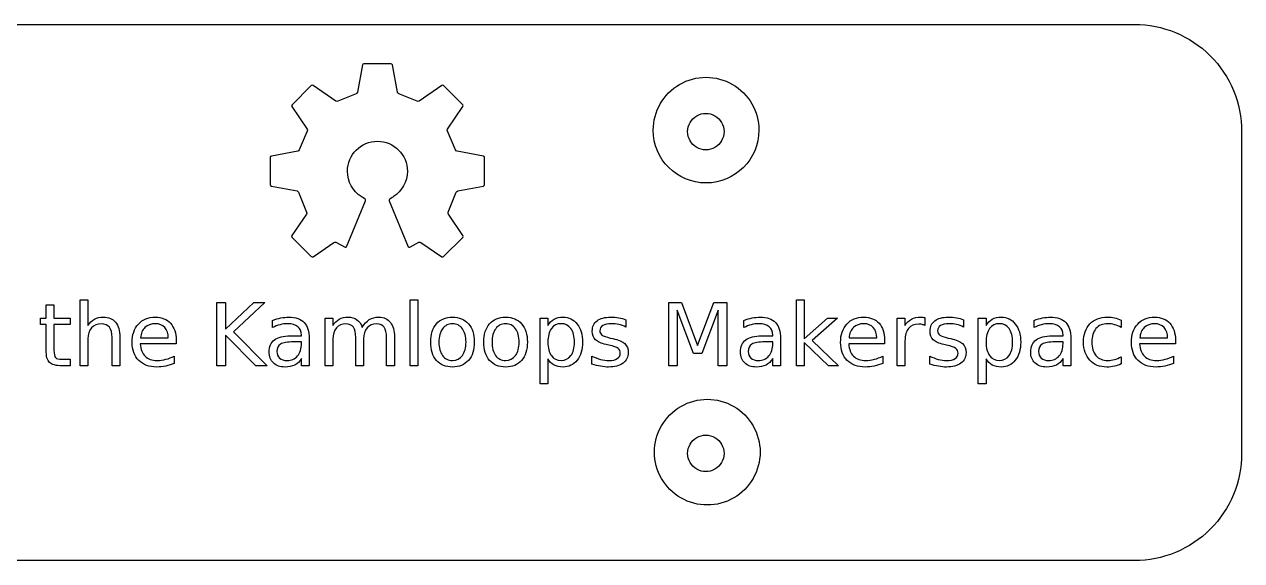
# Model space of a CAD drawing. Extents: x 9 to 461, y 6 to 31.
# Drawn here: x 101.9 to 158.7, y 5.5 to 30.5 of the extents above; entities that cross this region are included whole.
import ezdxf

# ---------------------------------------------------------------- set-up
doc = ezdxf.new("R2010")
doc.units = 0
doc.layers.get('0').update_dxf_attribs({"linetype": 'CONTINUOUS'})

msp = doc.modelspace()

# ---------------------------------------------------------------- linework, layer by layer
at = {"color": 7}
for p, q in [((13.675, 30.5), (153.675, 30.5)), ((134.525, 25.5), (134.525, 25.5)), ((158.675, 25.5), (158.675, 10.5)), ((158.675, 25.5), (158.675, 25.5)), ((134.525, 10.5), (134.525, 10.5)), ((153.675, 5.5), (13.675, 5.5))]:
    msp.add_line(p, q, dxfattribs=at)
at = {"color": 1}
for p, q in [((117.65393, 28.606087), (117.41755, 27.335717)), ((118.9836, 28.660557), (117.71943, 28.660557)), ((119.28558, 27.335717), (119.0491, 28.606087)), ((115.2618, 27.642762), (114.36787, 26.748953)), ((116.40794, 26.922246), (115.3467, 27.650562)), ((117.35485, 27.263837), (116.50334, 26.915346)), ((120.19972, 26.915294), (119.34828, 27.263837)), ((121.35644, 27.65051), (120.29512, 26.922194)), ((122.33505, 26.748901), (121.44124, 27.64271)), ((114.35987, 26.664073), (115.07555, 25.621061)), ((121.62744, 25.621009), (122.34305, 26.664021)), ((115.08155, 25.526101), (114.70498, 24.647758)), ((121.99793, 24.647705), (121.62144, 25.526049)), ((114.63228, 24.585218), (113.40413, 24.356817)), ((123.29886, 24.356765), (122.07063, 24.585165)), ((113.34963, 24.291217), (113.3497, 23.027124)), ((123.35331, 23.027049), (123.35346, 24.291143)), ((113.4042, 22.961524), (114.60225, 22.738576)), ((122.10077, 22.738501), (123.29881, 22.961449)), ((114.67335, 22.675586), (115.04737, 21.741282)), ((116.91447, 20.136075), (117.80029, 22.276417)), ((117.77429, 22.356437), (117.66677, 22.422257)), ((118.90303, 22.276417), (119.78877, 20.135998)), ((119.03654, 22.422257), (118.92903, 22.356437)), ((121.65575, 21.741207), (122.02977, 22.675511)), ((115.04037, 21.645872), (114.35988, 20.654188)), ((122.34333, 20.654111), (121.66275, 21.645797)), ((114.36788, 20.569238), (115.26184, 19.67543)), ((121.44138, 19.675352), (122.33533, 20.569161)), ((115.34674, 19.66763), (116.32086, 20.336249)), ((116.41426, 20.339449), (116.84387, 20.110075)), ((119.85937, 20.109998), (120.28897, 20.339371)), ((120.38237, 20.336171), (121.35658, 19.667552))]:
    msp.add_line(p, q, dxfattribs=at)
at = {"color": 6}
for p, q in [((136.150106, 25.569509), (136.150106, 25.569509)), ((136.208286, 10.557972), (136.208286, 10.557972))]:
    msp.add_line(p, q, dxfattribs=at)
at = {"color": 3}
for p, q in [((104.47802, 14.581926), (104.47802, 17.661217)), ((104.47802, 17.661217), (104.84413, 17.661217)), ((104.84413, 17.661217), (104.84413, 16.45404)), ((119.8725, 17.661217), (120.23663, 17.661217)), ((119.8725, 14.581926), (119.8725, 17.661217)), ((120.23663, 17.661217), (120.23663, 14.581926)), ((137.89902, 17.661217), (138.26513, 17.661217)), ((137.89902, 14.581926), (137.89902, 17.661217)), ((138.26513, 17.661217), (138.26513, 15.842536)), ((102.894813, 16.798383), (102.894813, 17.427698)), ((102.894813, 17.427698), (103.26095, 17.427698)), ((103.26095, 17.427698), (103.26095, 16.798383)), ((110.86419, 17.536542), (111.26394, 17.536542)), ((110.86419, 14.581926), (110.86419, 17.536542)), ((111.26394, 17.536542), (111.26394, 16.287806)), ((111.26394, 16.287806), (112.58986, 17.536542)), ((113.10439, 17.536542), (111.63797, 16.159172)), ((112.58986, 17.536542), (113.10439, 17.536542)), ((131.94427, 17.536542), (132.53994, 17.536542)), ((131.94427, 14.581926), (131.94427, 17.536542)), ((133.09406, 15.149893), (132.33215, 17.176367)), ((132.33215, 17.176367), (132.33215, 14.581926)), ((132.53994, 17.536542), (133.29393, 15.525899)), ((133.29393, 15.525899), (134.05188, 17.536542)), ((134.25769, 17.176367), (133.49579, 15.149893)), ((134.05188, 17.536542), (134.64755, 17.536542)), ((134.25769, 14.581926), (134.25769, 17.176367)), ((134.64755, 17.536542), (134.64755, 14.581926)), ((102.627651, 16.515389), (102.627651, 16.798383)), ((102.627651, 16.798383), (102.894813, 16.798383)), ((102.894813, 16.515389), (102.627651, 16.515389)), ((102.894813, 15.31217), (102.894813, 16.515389)), ((103.26095, 16.798383), (104.01099, 16.798383)), ((104.01099, 16.515389), (103.26095, 16.515389)), ((103.26095, 16.515389), (103.26095, 15.31217)), ((104.01099, 16.798383), (104.01099, 16.515389)), ((113.46061, 16.361023), (113.46061, 16.69745)), ((115.9086, 14.581926), (115.9086, 16.798383)), ((115.9086, 16.798383), (116.27471, 16.798383)), ((116.27471, 16.798383), (116.27471, 16.45404)), ((121.85544, 16.851815), (121.85544, 16.851815)), ((121.85544, 16.543094), (121.85544, 16.543094)), ((124.33312, 16.851815), (124.33312, 16.851815)), ((124.33312, 16.543094), (124.33312, 16.543094)), ((125.93807, 13.738881), (125.93807, 16.798383)), ((125.93807, 16.798383), (126.30418, 16.798383)), ((126.30418, 16.798383), (126.30418, 16.461956)), ((129.93762, 16.733098), (129.93759, 16.733076)), ((129.93759, 16.733076), (129.93759, 16.388734)), ((135.45102, 16.361023), (135.45102, 16.69745)), ((138.26513, 15.842536), (139.35159, 16.798383)), ((139.81665, 16.798383), (138.64114, 15.761398)), ((139.35159, 16.798383), (139.81665, 16.798383)), ((142.60107, 14.581922), (142.60107, 16.798379)), ((142.60107, 16.798379), (142.96718, 16.798379)), ((142.96718, 16.798379), (142.96718, 16.454036)), ((143.89729, 16.832062), (143.89928, 16.457998)), ((145.6982, 16.733098), (145.69817, 16.733076)), ((145.69817, 16.733076), (145.69817, 16.388734)), ((146.38488, 13.738881), (146.38488, 16.798383)), ((146.38488, 16.798383), (146.75099, 16.798383)), ((146.75099, 16.798383), (146.75099, 16.461956)), ((148.99515, 16.361023), (148.99515, 16.69745)), ((153.05205, 16.713295), (153.05205, 16.713286)), ((153.05205, 16.713286), (153.05205, 16.372902)), ((105.97017, 14.581926), (105.97017, 15.907842)), ((106.3343, 15.919717), (106.3343, 15.919716)), ((106.3343, 15.919716), (106.3343, 14.581926)), ((112.68287, 14.581926), (111.26394, 16.004812)), ((111.26394, 16.004812), (111.26394, 14.581926)), ((111.63797, 16.159172), (113.20928, 14.581926)), ((114.29574, 15.981065), (114.80631, 15.981065)), ((114.80631, 15.981065), (114.80631, 16.016685)), ((117.34336, 14.581926), (117.34336, 15.907842)), ((117.64813, 16.372902), (117.64813, 16.372902)), ((118.77812, 14.581926), (118.77812, 15.907842)), ((119.14423, 15.919716), (119.14423, 14.581926)), ((136.28615, 15.981065), (136.79672, 15.981065)), ((136.79672, 15.981065), (136.79672, 16.016685)), ((149.83027, 15.981065), (150.34085, 15.981065)), ((150.34085, 15.981065), (150.34085, 16.016685)), ((104.84413, 15.83462), (104.84413, 14.581926)), ((108.96041, 15.603079), (107.28619, 15.603079)), ((107.29806, 15.886073), (108.59627, 15.888052)), ((108.96041, 15.781187), (108.96041, 15.603079)), ((108.96041, 15.781181), (108.96041, 15.781187)), ((114.80631, 15.696093), (114.44416, 15.696091)), ((114.80631, 15.614953), (114.80631, 15.696093)), ((115.17045, 15.846494), (115.17045, 14.581926)), ((115.17045, 15.846489), (115.17045, 15.846494)), ((116.27471, 15.83462), (116.27471, 14.581926)), ((117.70947, 15.83462), (117.70947, 14.581926)), ((127.54302, 15.688175), (127.54302, 15.688175)), ((129.14405, 15.545697), (129.01739, 15.575387)), ((129.21727, 15.878155), (129.34195, 15.850445)), ((136.79672, 15.696093), (136.43457, 15.696091)), ((136.79672, 15.614953), (136.79672, 15.696093)), ((137.16086, 15.846494), (137.16086, 14.581926)), ((137.16086, 15.846489), (137.16086, 15.846494)), ((139.39117, 14.581926), (138.26513, 15.664428)), ((138.26513, 15.664428), (138.26513, 14.581926)), ((138.64114, 15.761398), (139.86613, 14.581926)), ((142.01727, 15.603079), (140.34305, 15.603079)), ((140.35493, 15.886073), (141.65314, 15.888052)), ((142.01727, 15.781187), (142.01727, 15.603079)), ((142.01727, 15.781181), (142.01727, 15.781187)), ((142.96718, 15.74952), (142.96718, 14.581922)), ((144.90463, 15.545697), (144.77798, 15.575387)), ((144.97785, 15.878155), (145.10253, 15.850445)), ((147.98983, 15.688175), (147.98983, 15.688175)), ((150.34085, 15.696093), (149.9787, 15.696091)), ((150.34085, 15.614953), (150.34085, 15.696093)), ((150.70498, 15.846494), (150.70498, 14.581926)), ((150.70498, 15.846489), (150.70498, 15.846494)), ((155.58516, 15.603079), (153.91094, 15.603079)), ((153.92281, 15.886073), (155.22102, 15.888052)), ((155.58516, 15.781187), (155.58516, 15.603079)), ((155.58516, 15.781181), (155.58516, 15.781187)), ((103.63693, 14.886689), (104.01096, 14.886689)), ((104.01096, 14.886689), (104.01096, 14.581926)), ((108.87531, 15.039067), (108.87531, 14.694725)), ((114.80631, 14.581926), (114.80631, 14.918353)), ((126.30418, 14.914395), (126.30418, 13.738881)), ((126.30418, 14.914394), (126.30418, 14.914395)), ((128.36235, 14.663055), (128.36235, 15.03907)), ((133.49579, 15.149893), (133.09406, 15.149893)), ((136.79672, 14.581926), (136.79672, 14.918353)), ((141.93217, 15.039067), (141.93217, 14.694725)), ((144.12293, 14.663055), (144.12293, 15.03907)), ((146.75099, 14.914395), (146.75099, 13.738881)), ((146.75099, 14.914394), (146.75099, 14.914395)), ((150.34085, 14.581926), (150.34085, 14.918353)), ((153.05205, 15.003454), (153.05205, 14.667027)), ((155.50006, 15.039067), (155.50006, 14.694725)), ((104.01096, 14.581926), (103.63693, 14.581926)), ((104.84413, 14.581926), (104.47802, 14.581926)), ((106.3343, 14.581926), (105.97017, 14.581926)), ((111.26394, 14.581926), (110.86419, 14.581926)), ((113.20928, 14.581926), (112.68287, 14.581926)), ((115.17045, 14.581926), (114.80631, 14.581926)), ((116.27471, 14.581926), (115.9086, 14.581926)), ((117.70947, 14.581926), (117.34336, 14.581926)), ((119.14423, 14.581926), (118.77812, 14.581926)), ((120.23663, 14.581926), (119.8725, 14.581926)), ((132.33215, 14.581926), (131.94427, 14.581926)), ((134.64755, 14.581926), (134.25769, 14.581926)), ((137.16086, 14.581926), (136.79672, 14.581926)), ((138.26513, 14.581926), (137.89902, 14.581926)), ((139.86613, 14.581926), (139.39117, 14.581926)), ((142.96718, 14.581922), (142.60107, 14.581922)), ((150.70498, 14.581926), (150.34085, 14.581926)), ((126.30418, 13.738881), (125.93807, 13.738881)), ((146.75099, 13.738881), (146.38488, 13.738881))]:
    msp.add_line(p, q, dxfattribs=at)
at = {"color": 7}
for points in [[(153.675, 30.5), (155.001083, 30.5), (156.272852, 29.973216), (157.210534, 29.035534)], [(157.210534, 29.035534), (158.148216, 28.097852), (158.675, 26.826082), (158.675, 25.5)], [(132.825, 25.5), (132.825, 25.803676), (132.987009, 26.084284), (133.25, 26.236122)], [(133.25, 26.236122), (133.512991, 26.387959), (133.837009, 26.387959), (134.1, 26.236122)], [(134.1, 26.236122), (134.362991, 26.084284), (134.525, 25.803676), (134.525, 25.5)], [(133.25, 24.763878), (132.987009, 24.915716), (132.825, 25.196324), (132.825, 25.5)], [(134.525, 25.5), (134.525, 25.196324), (134.362991, 24.915716), (134.1, 24.763878)], [(134.1, 24.763878), (133.837009, 24.612041), (133.512991, 24.612041), (133.25, 24.763878)], [(133.25, 11.236122), (133.512991, 11.387959), (133.837009, 11.387959), (134.1, 11.236122)], [(132.825, 10.5), (132.825, 10.803676), (132.987009, 11.084284), (133.25, 11.236122)], [(134.1, 11.236122), (134.362991, 11.084284), (134.525, 10.803676), (134.525, 10.5)], [(133.25, 9.763878), (132.987009, 9.915716), (132.825, 10.196324), (132.825, 10.5)], [(134.525, 10.5), (134.525, 10.196324), (134.362991, 9.915716), (134.1, 9.763878)], [(158.675, 10.5), (158.675, 9.173918), (158.148216, 7.902148), (157.210534, 6.964466)], [(134.1, 9.763878), (133.837009, 9.612041), (133.512991, 9.612041), (133.25, 9.763878)], [(157.210534, 6.964466), (156.272852, 6.026784), (155.001083, 5.5), (153.675, 5.5)]]:
    msp.add_open_spline(points, degree=3, dxfattribs=at)
at = {"color": 1}
for points in [[(117.71943, 28.660557), (117.68903, 28.660557), (117.65943, 28.636057), (117.65393, 28.606087)], [(119.0491, 28.606087), (119.0441, 28.636047), (119.0141, 28.660557), (118.9836, 28.660557)], [(115.3467, 27.650562), (115.3216, 27.667822), (115.2834, 27.664312), (115.2618, 27.642762)], [(117.41755, 27.335717), (117.41155, 27.305757), (117.38375, 27.273407), (117.35485, 27.263837)], [(119.34828, 27.263837), (119.31938, 27.273437), (119.29118, 27.305747), (119.28558, 27.335717)], [(121.44124, 27.64271), (121.41964, 27.6643), (121.38154, 27.66781), (121.35644, 27.65051)], [(114.36787, 26.748953), (114.34637, 26.727363), (114.34277, 26.689173), (114.35987, 26.664073)], [(116.50334, 26.915346), (116.47594, 26.901896), (116.43294, 26.904966), (116.40794, 26.922246)], [(120.29512, 26.922194), (120.27002, 26.904934), (120.22702, 26.901874), (120.19972, 26.915294)], [(122.34305, 26.664021), (122.36015, 26.689121), (122.35685, 26.727301), (122.33505, 26.748901)], [(115.07555, 25.621061), (115.09275, 25.595811), (115.09545, 25.553221), (115.08155, 25.526101)], [(121.62144, 25.526049), (121.60744, 25.553169), (121.61004, 25.595759), (121.62744, 25.621009)], [(116.95361, 23.651901), (116.95361, 24.424001), (117.57957, 25.049884), (118.35159, 25.049884)], [(118.35159, 25.049884), (119.12362, 25.049884), (119.7495, 24.424001), (119.7495, 23.651901)], [(114.70498, 24.647758), (114.69498, 24.618918), (114.66228, 24.590828), (114.63228, 24.585218)], [(122.07063, 24.585165), (122.04073, 24.590765), (122.00803, 24.618865), (121.99793, 24.647705)], [(113.40413, 24.356817), (113.37413, 24.351117), (113.34963, 24.321697), (113.34963, 24.291217)], [(123.35346, 24.291143), (123.35353, 24.321703), (123.32906, 24.351143), (123.29916, 24.356813)], [(117.59877, 22.474327), (117.21093, 22.722678), (116.95361, 23.157143), (116.95361, 23.651901)], [(119.7495, 23.651901), (119.7495, 23.157143), (119.49225, 22.722678), (119.10434, 22.474327)], [(113.3497, 23.027124), (113.3497, 22.996634), (113.3742, 22.966984), (113.4042, 22.961524)], [(114.60225, 22.738576), (114.63215, 22.733076), (114.66425, 22.704656), (114.67335, 22.675586)], [(122.02977, 22.675511), (122.03877, 22.704571), (122.07077, 22.733041), (122.10077, 22.738501)], [(123.29881, 22.961449), (123.32871, 22.966949), (123.35331, 22.996569), (123.35331, 23.027049)], [(117.66677, 22.422257), (117.64687, 22.434357), (117.61997, 22.455207), (117.59877, 22.474327)], [(117.80029, 22.276417), (117.81199, 22.304587), (117.80029, 22.340527), (117.77429, 22.356437)], [(118.92903, 22.356437), (118.90323, 22.340527), (118.89143, 22.304587), (118.90303, 22.276417)], [(119.10434, 22.474327), (119.08334, 22.455207), (119.05624, 22.434357), (119.03654, 22.422257)], [(115.04737, 21.741282), (115.06067, 21.713862), (115.05767, 21.670972), (115.04037, 21.645872)], [(121.66275, 21.645797), (121.64555, 21.670897), (121.64235, 21.713787), (121.65575, 21.741207)], [(114.35988, 20.654188), (114.34268, 20.629088), (114.34618, 20.590828), (114.36788, 20.569238)], [(122.33533, 20.569161), (122.35693, 20.590751), (122.36043, 20.629011), (122.34333, 20.654111)], [(116.32086, 20.336249), (116.34596, 20.353429), (116.38796, 20.354779), (116.41426, 20.339449)], [(116.84387, 20.110075), (116.87107, 20.096185), (116.90277, 20.107875), (116.91447, 20.136075)], [(119.78877, 20.135998), (119.80047, 20.107828), (119.83207, 20.096178), (119.85937, 20.109998)], [(120.28897, 20.339371), (120.31527, 20.354681), (120.35727, 20.353411), (120.38237, 20.336171)], [(115.26184, 19.67543), (115.28334, 19.65399), (115.32154, 19.65048), (115.34674, 19.66763)], [(121.35658, 19.667552), (121.38168, 19.650442), (121.41988, 19.653952), (121.44138, 19.675352)]]:
    msp.add_open_spline(points, degree=3, dxfattribs=at)
at = {"color": 6}
for points in [[(132.453677, 27.703643), (133.21613, 28.143845), (134.15551, 28.143845), (134.917963, 27.703643)], [(131.221535, 25.569509), (131.221535, 26.449914), (131.691225, 27.263441), (132.453677, 27.703643)], [(134.917963, 27.703643), (135.680416, 27.263441), (136.150106, 26.449914), (136.150106, 25.569509)], [(133.68582, 23.105223), (132.324833, 23.105223), (131.221535, 24.208522), (131.221535, 25.569509)], [(136.150106, 25.569509), (136.150106, 24.208522), (135.046807, 23.105223), (133.68582, 23.105223)], [(132.511857, 12.692106), (133.27431, 13.132308), (134.21369, 13.132308), (134.976143, 12.692106)], [(131.279715, 10.557972), (131.279715, 11.438377), (131.749405, 12.251904), (132.511857, 12.692106)], [(134.976143, 12.692106), (135.738596, 12.251904), (136.208286, 11.438377), (136.208286, 10.557972)], [(132.511857, 8.423838), (131.749405, 8.86404), (131.279715, 9.677567), (131.279715, 10.557972)], [(136.208286, 10.557972), (136.208286, 9.677567), (135.738596, 8.86404), (134.976143, 8.423838)], [(134.976143, 8.423838), (134.21369, 7.983636), (133.27431, 7.983636), (132.511857, 8.423838)]]:
    msp.add_open_spline(points, degree=3, dxfattribs=at)
at = {"color": 3}
for points in [[(104.84413, 16.45404), (104.93121, 16.587291), (105.03346, 16.6869), (105.15088, 16.752866)], [(105.47939, 16.535178), (105.28281, 16.535178), (105.12779, 16.47251), (105.01433, 16.347175)], [(105.15088, 16.752866), (105.269613, 16.818833), (105.40616, 16.851816), (105.56052, 16.851816)], [(105.84748, 16.378839), (105.76568, 16.483065), (105.642983, 16.535178), (105.47939, 16.535178)], [(105.56052, 16.851816), (105.815153, 16.851816), (106.007777, 16.772657), (106.13839, 16.614339)], [(106.13839, 16.614339), (106.268997, 16.45734), (106.3343, 16.225799), (106.3343, 15.919717)], [(106.90623, 15.66838), (106.90623, 16.031193), (107.00386, 16.318804), (107.19912, 16.531214)], [(107.19912, 16.531214), (107.395693, 16.744944), (107.660217, 16.851809), (107.99269, 16.851809)], [(107.99664, 16.543094), (107.793467, 16.543094), (107.630533, 16.485704), (107.50784, 16.370923)], [(107.99269, 16.851809), (108.290857, 16.851809), (108.526353, 16.755499), (108.69918, 16.562878)], [(108.42806, 16.364986), (108.31988, 16.483725), (108.176073, 16.543094), (107.99664, 16.543094)], [(108.69918, 16.562878), (108.873333, 16.371577), (108.96041, 16.111011), (108.96041, 15.781181)], [(113.46061, 16.69745), (113.593857, 16.748903), (113.72315, 16.787163), (113.84849, 16.81223)], [(113.80693, 16.497573), (113.68687, 16.467226), (113.57143, 16.42171), (113.46061, 16.361023)], [(114.177, 16.543093), (114.050347, 16.543093), (113.92699, 16.52792), (113.80693, 16.497573)], [(113.84849, 16.81223), (113.973823, 16.838617), (114.09586, 16.85181), (114.2146, 16.85181)], [(114.64008, 16.404565), (114.530573, 16.496917), (114.376213, 16.543093), (114.177, 16.543093)], [(114.2146, 16.85181), (114.535193, 16.85181), (114.77465, 16.768693), (114.93297, 16.602459)], [(114.93297, 16.602459), (115.09129, 16.436224), (115.17045, 16.184234), (115.17045, 15.846489)], [(116.27471, 16.45404), (116.35783, 16.58993), (116.45744, 16.690198), (116.57354, 16.754845)], [(116.88226, 16.535178), (116.696233, 16.535178), (116.54847, 16.471851), (116.43897, 16.345196)], [(116.57354, 16.754845), (116.68964, 16.819492), (116.82751, 16.851815), (116.98715, 16.851815)], [(117.23056, 16.380818), (117.15536, 16.483725), (117.03926, 16.535178), (116.88226, 16.535178)], [(116.98715, 16.851815), (117.148103, 16.851815), (117.28465, 16.810916), (117.39679, 16.729118)], [(117.39679, 16.729118), (117.510257, 16.647321), (117.594037, 16.528582), (117.64813, 16.372902)], [(117.64813, 16.372902), (117.739157, 16.536497), (117.848, 16.657215), (117.97466, 16.735055)], [(118.32098, 16.535178), (118.132313, 16.535178), (117.98323, 16.47251), (117.87373, 16.347175)], [(117.97466, 16.735055), (118.101313, 16.812895), (118.250397, 16.851815), (118.42191, 16.851815)], [(118.66532, 16.380818), (118.59012, 16.483725), (118.47534, 16.535178), (118.32098, 16.535178)], [(118.42191, 16.851815), (118.65279, 16.851815), (118.830897, 16.770677), (118.95623, 16.608401)], [(118.95623, 16.608401), (119.081563, 16.447444), (119.14423, 16.217882), (119.14423, 15.919716)], [(120.83824, 15.688175), (120.83824, 16.052308), (120.927953, 16.337281), (121.10738, 16.543094)], [(121.10738, 16.543094), (121.288127, 16.748908), (121.53748, 16.851815), (121.85544, 16.851815)], [(121.85544, 16.543094), (121.66018, 16.543094), (121.50582, 16.466574), (121.39236, 16.313533)], [(121.85544, 16.851815), (122.172073, 16.851815), (122.420763, 16.748908), (122.60151, 16.543094)], [(122.31654, 16.311554), (122.20308, 16.465914), (122.04938, 16.543094), (121.85544, 16.543094)], [(122.60151, 16.543094), (122.782257, 16.337281), (122.87263, 16.052308), (122.87263, 15.688175)], [(123.31593, 15.688175), (123.31593, 16.052308), (123.405643, 16.337281), (123.58507, 16.543094)], [(123.58507, 16.543094), (123.765817, 16.748908), (124.015167, 16.851815), (124.33312, 16.851815)], [(124.33312, 16.543094), (124.13786, 16.543094), (123.9835, 16.466574), (123.87004, 16.313533)], [(124.33312, 16.851815), (124.64976, 16.851815), (124.898453, 16.748908), (125.0792, 16.543094)], [(124.79422, 16.311554), (124.68076, 16.465914), (124.52706, 16.543094), (124.33312, 16.543094)], [(125.0792, 16.543094), (125.259947, 16.337281), (125.35032, 16.052308), (125.35032, 15.688175)], [(126.30418, 16.461956), (126.3807, 16.593888), (126.47701, 16.691518), (126.59311, 16.754845)], [(126.9236, 16.547052), (126.73098, 16.547052), (126.579257, 16.470532), (126.46843, 16.317491)], [(126.59311, 16.754845), (126.71053, 16.819492), (126.850377, 16.851815), (127.01265, 16.851815)], [(127.37678, 16.317491), (127.26728, 16.470532), (127.11622, 16.547052), (126.9236, 16.547052)], [(127.01265, 16.851815), (127.28179, 16.851815), (127.500137, 16.74495), (127.66769, 16.53122)], [(127.66769, 16.53122), (127.836563, 16.317491), (127.921, 16.036476), (127.921, 15.688175)], [(128.37818, 16.198765), (128.37818, 16.407218), (128.452063, 16.568175), (128.59983, 16.681636)], [(128.59983, 16.681636), (128.74759, 16.795097), (128.95736, 16.851828), (129.22914, 16.851828)], [(129.27265, 16.547053), (129.091903, 16.547053), (128.956013, 16.519346), (128.86498, 16.463933)], [(129.22914, 16.851828), (129.363713, 16.851828), (129.49037, 16.841935), (129.60911, 16.822148)], [(129.61699, 16.507473), (129.50617, 16.53386), (129.39139, 16.547053), (129.27265, 16.547053)], [(129.60911, 16.822148), (129.72785, 16.802361), (129.837353, 16.772678), (129.93762, 16.733098)], [(129.93759, 16.388734), (129.834683, 16.441507), (129.727817, 16.481087), (129.61699, 16.507473)], [(135.45102, 16.69745), (135.584267, 16.748903), (135.71356, 16.787163), (135.8389, 16.81223)], [(135.79734, 16.497573), (135.67728, 16.467226), (135.56184, 16.42171), (135.45102, 16.361023)], [(136.16741, 16.543093), (136.040757, 16.543093), (135.9174, 16.52792), (135.79734, 16.497573)], [(135.8389, 16.81223), (135.964233, 16.838617), (136.08627, 16.85181), (136.20501, 16.85181)], [(136.63049, 16.404565), (136.520983, 16.496917), (136.366623, 16.543093), (136.16741, 16.543093)], [(136.20501, 16.85181), (136.525603, 16.85181), (136.76506, 16.768693), (136.92338, 16.602459)], [(136.92338, 16.602459), (137.0817, 16.436224), (137.16086, 16.184234), (137.16086, 15.846489)], [(139.96309, 15.66838), (139.96309, 16.031193), (140.06072, 16.318804), (140.25598, 16.531214)], [(140.25598, 16.531214), (140.45256, 16.744944), (140.717083, 16.851809), (141.04955, 16.851809)], [(141.05351, 16.543094), (140.85033, 16.543094), (140.687393, 16.485704), (140.5647, 16.370923)], [(141.04955, 16.851809), (141.347717, 16.851809), (141.583213, 16.755499), (141.75604, 16.562878)], [(141.48492, 16.364986), (141.37674, 16.483725), (141.232937, 16.543094), (141.05351, 16.543094)], [(141.75604, 16.562878), (141.930193, 16.371577), (142.01727, 16.111011), (142.01727, 15.781181)], [(142.96718, 16.454036), (143.0437, 16.588607), (143.14331, 16.688215), (143.26601, 16.752862)], [(143.60639, 16.527258), (143.400577, 16.527258), (143.24226, 16.459973), (143.13144, 16.325403)], [(143.26601, 16.752862), (143.388703, 16.818829), (143.537787, 16.851812), (143.71326, 16.851812)], [(143.76471, 16.509448), (143.717243, 16.521321), (143.66447, 16.527258), (143.60639, 16.527258)], [(143.71326, 16.851812), (143.738327, 16.851812), (143.766027, 16.849845), (143.79636, 16.845912)], [(143.89928, 16.457998), (143.858347, 16.481745), (143.81349, 16.498895), (143.76471, 16.509448)], [(143.79636, 16.845912), (143.826693, 16.843245), (143.860337, 16.838629), (143.89729, 16.832062)], [(144.13877, 16.198765), (144.13877, 16.407218), (144.21265, 16.568175), (144.36041, 16.681636)], [(144.36041, 16.681636), (144.508177, 16.795097), (144.71795, 16.851828), (144.98973, 16.851828)], [(145.03323, 16.547053), (144.852483, 16.547053), (144.716593, 16.519346), (144.62556, 16.463933)], [(144.98973, 16.851828), (145.124297, 16.851828), (145.25095, 16.841935), (145.36969, 16.822148)], [(145.37758, 16.507473), (145.266753, 16.53386), (145.15197, 16.547053), (145.03323, 16.547053)], [(145.36969, 16.822148), (145.48843, 16.802361), (145.597933, 16.772678), (145.6982, 16.733098)], [(145.69817, 16.388734), (145.595263, 16.441507), (145.4884, 16.481087), (145.37758, 16.507473)], [(146.75099, 16.461956), (146.82751, 16.593888), (146.92382, 16.691518), (147.03992, 16.754845)], [(147.37041, 16.547052), (147.17779, 16.547052), (147.02607, 16.470532), (146.91525, 16.317491)], [(147.03992, 16.754845), (147.15734, 16.819492), (147.29719, 16.851815), (147.45947, 16.851815)], [(147.8236, 16.317491), (147.7141, 16.470532), (147.563037, 16.547052), (147.37041, 16.547052)], [(147.45947, 16.851815), (147.72861, 16.851815), (147.946957, 16.74495), (148.11451, 16.53122)], [(148.11451, 16.53122), (148.283383, 16.317491), (148.36782, 16.036476), (148.36782, 15.688175)], [(148.99515, 16.69745), (149.128397, 16.748903), (149.25769, 16.787163), (149.38303, 16.81223)], [(149.34147, 16.497573), (149.22141, 16.467226), (149.10597, 16.42171), (148.99515, 16.361023)], [(149.71154, 16.543093), (149.58488, 16.543093), (149.461523, 16.52792), (149.34147, 16.497573)], [(149.38303, 16.81223), (149.508363, 16.838617), (149.6304, 16.85181), (149.74914, 16.85181)], [(150.17462, 16.404565), (150.065113, 16.496917), (149.910753, 16.543093), (149.71154, 16.543093)], [(149.74914, 16.85181), (150.069733, 16.85181), (150.30919, 16.768693), (150.46751, 16.602459)], [(150.46751, 16.602459), (150.625823, 16.436224), (150.70498, 16.184234), (150.70498, 15.846489)], [(151.29868, 15.688182), (151.29868, 16.049676), (151.397627, 16.333989), (151.59552, 16.541122)], [(151.59552, 16.541122), (151.79474, 16.748255), (152.06718, 16.851822), (152.41284, 16.851822)], [(152.42867, 16.543097), (152.192517, 16.543097), (152.009133, 16.467896), (151.87852, 16.317494)], [(152.41284, 16.851822), (152.52498, 16.851822), (152.634483, 16.839949), (152.74135, 16.816202)], [(152.74135, 16.499557), (152.638443, 16.528584), (152.534217, 16.543097), (152.42867, 16.543097)], [(152.74135, 16.816202), (152.848217, 16.793775), (152.951783, 16.759473), (153.05205, 16.713295)], [(153.05205, 16.372902), (152.949143, 16.429635), (152.845577, 16.471854), (152.74135, 16.499557)], [(153.53098, 15.66838), (153.53098, 16.031193), (153.628607, 16.318804), (153.82386, 16.531214)], [(153.82386, 16.531214), (154.02044, 16.744944), (154.284963, 16.851809), (154.61743, 16.851809)], [(154.62139, 16.543094), (154.418217, 16.543094), (154.25528, 16.485704), (154.13258, 16.370923)], [(154.61743, 16.851809), (154.915597, 16.851809), (155.151097, 16.755499), (155.32393, 16.562878)], [(155.05281, 16.364986), (154.944623, 16.483725), (154.800817, 16.543094), (154.62139, 16.543094)], [(155.32393, 16.562878), (155.498083, 16.371577), (155.58516, 16.111011), (155.58516, 15.781181)], [(105.01433, 16.347175), (104.900863, 16.22184), (104.84413, 16.050988), (104.84413, 15.83462)], [(105.97017, 15.907842), (105.97017, 16.117614), (105.929273, 16.274613), (105.84748, 16.378839)], [(107.50784, 16.370923), (107.38646, 16.256142), (107.316533, 16.094526), (107.29806, 15.886073)], [(108.59627, 15.888052), (108.593603, 16.087269), (108.537533, 16.246247), (108.42806, 16.364986)], [(113.54768, 15.791083), (113.715233, 15.917738), (113.964587, 15.981065), (114.29574, 15.981065)], [(114.80631, 16.016685), (114.80631, 16.184238), (114.7509, 16.313532), (114.64008, 16.404565)], [(116.43897, 16.345196), (116.329463, 16.219861), (116.27471, 16.049669), (116.27471, 15.83462)], [(117.34336, 15.907842), (117.34336, 16.121572), (117.30576, 16.279231), (117.23056, 16.380818)], [(117.87373, 16.347175), (117.764223, 16.22184), (117.70947, 16.050988), (117.70947, 15.83462)], [(118.77812, 15.907842), (118.77812, 16.120253), (118.74052, 16.277911), (118.66532, 16.380818)], [(121.39236, 16.313533), (121.278893, 16.161811), (121.22216, 15.953358), (121.22216, 15.688175)], [(122.48673, 15.688175), (122.48673, 15.95072), (122.43, 16.158513), (122.31654, 16.311554)], [(123.87004, 16.313533), (123.75658, 16.161811), (123.69985, 15.953358), (123.69985, 15.688175)], [(124.96441, 15.688175), (124.96441, 15.95072), (124.90768, 16.158513), (124.79422, 16.311554)], [(126.46843, 16.317491), (126.35893, 16.165769), (126.30418, 15.955997), (126.30418, 15.688175)], [(127.54302, 15.688175), (127.54302, 15.955997), (127.487607, 16.165769), (127.37678, 16.317491)], [(128.52859, 15.793074), (128.428317, 15.892023), (128.37818, 16.027254), (128.37818, 16.198765)], [(128.86498, 16.463933), (128.775267, 16.40852), (128.73041, 16.325403), (128.73041, 16.214582)], [(128.73041, 16.214582), (128.73041, 16.130145), (128.762743, 16.06352), (128.82741, 16.014705)], [(128.82741, 16.014705), (128.892077, 15.967212), (129.02203, 15.921695), (129.21727, 15.878155)], [(135.53809, 15.791083), (135.705643, 15.917738), (135.954997, 15.981065), (136.28615, 15.981065)], [(136.79672, 16.016685), (136.79672, 16.184238), (136.74131, 16.313532), (136.63049, 16.404565)], [(140.5647, 16.370923), (140.44332, 16.256142), (140.373397, 16.094526), (140.35493, 15.886073)], [(141.65314, 15.888052), (141.650473, 16.087269), (141.5944, 16.246247), (141.48492, 16.364986)], [(143.13144, 16.325403), (143.021933, 16.192152), (142.96718, 16.000191), (142.96718, 15.74952)], [(144.28917, 15.793074), (144.188903, 15.892023), (144.13877, 16.027254), (144.13877, 16.198765)], [(144.62556, 16.463933), (144.535847, 16.40852), (144.49099, 16.325403), (144.49099, 16.214582)], [(144.49099, 16.214582), (144.49099, 16.130145), (144.523323, 16.06352), (144.58799, 16.014705)], [(144.58799, 16.014705), (144.652657, 15.967212), (144.78261, 15.921695), (144.97785, 15.878155)], [(146.91525, 16.317491), (146.805743, 16.165769), (146.75099, 15.955997), (146.75099, 15.688175)], [(147.98983, 15.688175), (147.98983, 15.955997), (147.93442, 16.165769), (147.8236, 16.317491)], [(149.08222, 15.791083), (149.249773, 15.917738), (149.499123, 15.981065), (149.83027, 15.981065)], [(150.34085, 16.016685), (150.34085, 16.184238), (150.28544, 16.313532), (150.17462, 16.404565)], [(151.87852, 16.317494), (151.747907, 16.168411), (151.6826, 15.958639), (151.6826, 15.688178)], [(154.13258, 16.370923), (154.011207, 16.256142), (153.941283, 16.094526), (153.92281, 15.886073)], [(155.22102, 15.888052), (155.218353, 16.087269), (155.162283, 16.246247), (155.05281, 16.364986)], [(107.21495, 14.833251), (107.009137, 15.039064), (106.90623, 15.317441), (106.90623, 15.66838)], [(107.28619, 15.603079), (107.302057, 15.352408), (107.377257, 15.161107), (107.51179, 15.029176)], [(113.29833, 15.227074), (113.29833, 15.476425), (113.381447, 15.664428), (113.54768, 15.791083)], [(113.83266, 15.595163), (113.719193, 15.527878), (113.66246, 15.413098), (113.66246, 15.250821)], [(114.44416, 15.696091), (114.149953, 15.696091), (113.94612, 15.662448), (113.83266, 15.595163)], [(114.62227, 15.043028), (114.744963, 15.186834), (114.80631, 15.377476), (114.80631, 15.614953)], [(121.10738, 14.833257), (120.927953, 15.04039), (120.83824, 15.325362), (120.83824, 15.688175)], [(121.22216, 15.688175), (121.22216, 15.422992), (121.278233, 15.21388), (121.39038, 15.060839)], [(122.31654, 15.062818), (122.43, 15.215859), (122.48673, 15.424312), (122.48673, 15.688175)], [(122.87263, 15.688175), (122.87263, 15.325362), (122.782257, 15.04039), (122.60151, 14.833257)], [(123.58507, 14.833257), (123.405643, 15.04039), (123.31593, 15.325362), (123.31593, 15.688175)], [(123.69985, 15.688175), (123.69985, 15.422992), (123.75592, 15.21388), (123.86806, 15.060839)], [(124.79422, 15.062818), (124.90768, 15.215859), (124.96441, 15.424312), (124.96441, 15.688175)], [(125.35032, 15.688175), (125.35032, 15.325362), (125.259947, 15.04039), (125.0792, 14.833257)], [(126.30418, 15.688175), (126.30418, 15.420354), (126.35893, 15.209922), (126.46843, 15.056881)], [(127.37678, 15.056881), (127.487607, 15.209922), (127.54302, 15.420354), (127.54302, 15.688175)], [(127.921, 15.688175), (127.921, 15.339875), (127.836563, 15.05886), (127.66769, 14.845131)], [(129.01739, 15.575387), (128.79179, 15.62288), (128.628857, 15.695443), (128.52859, 15.793074)], [(129.5814, 15.393316), (129.5154, 15.446089), (129.369617, 15.496883), (129.14405, 15.545697)], [(129.34195, 15.850445), (129.600537, 15.795032), (129.78392, 15.716532), (129.8921, 15.614946)], [(129.68233, 15.165733), (129.68233, 15.264682), (129.648687, 15.340543), (129.5814, 15.393316)], [(129.8921, 15.614946), (130.001607, 15.514678), (130.05636, 15.374171), (130.05636, 15.193424)], [(135.28874, 15.227074), (135.28874, 15.476425), (135.371857, 15.664428), (135.53809, 15.791083)], [(135.82307, 15.595163), (135.709603, 15.527878), (135.65287, 15.413098), (135.65287, 15.250821)], [(136.43457, 15.696091), (136.140363, 15.696091), (135.93653, 15.662448), (135.82307, 15.595163)], [(136.61268, 15.043028), (136.735373, 15.186834), (136.79672, 15.377476), (136.79672, 15.614953)], [(140.27181, 14.833251), (140.065997, 15.039064), (139.96309, 15.317441), (139.96309, 15.66838)], [(140.34305, 15.603079), (140.358917, 15.352408), (140.43412, 15.161107), (140.56866, 15.029176)], [(144.77798, 15.575387), (144.552373, 15.62288), (144.389437, 15.695443), (144.28917, 15.793074)], [(145.34198, 15.393316), (145.276047, 15.446089), (145.130263, 15.496883), (144.90463, 15.545697)], [(145.10253, 15.850445), (145.361117, 15.795032), (145.5445, 15.716532), (145.65268, 15.614946)], [(145.44291, 15.165733), (145.44291, 15.264682), (145.409267, 15.340543), (145.34198, 15.393316)], [(145.65268, 15.614946), (145.762187, 15.514678), (145.81694, 15.374171), (145.81694, 15.193424)], [(146.75099, 15.688175), (146.75099, 15.420354), (146.805743, 15.209922), (146.91525, 15.056881)], [(147.8236, 15.056881), (147.93442, 15.209922), (147.98983, 15.420354), (147.98983, 15.688175)], [(148.36782, 15.688175), (148.36782, 15.339875), (148.283383, 15.05886), (148.11451, 14.845131)], [(148.83287, 15.227074), (148.83287, 15.476425), (148.915987, 15.664428), (149.08222, 15.791083)], [(149.36719, 15.595163), (149.25373, 15.527878), (149.197, 15.413098), (149.197, 15.250821)], [(149.9787, 15.696091), (149.684493, 15.696091), (149.480657, 15.662448), (149.36719, 15.595163)], [(150.15681, 15.043028), (150.279503, 15.186834), (150.34085, 15.377476), (150.34085, 15.614953)], [(151.59354, 14.839201), (151.396967, 15.048972), (151.29868, 15.331966), (151.29868, 15.688182)], [(151.6826, 15.688178), (151.6826, 15.417718), (151.747907, 15.207287), (151.87852, 15.056884)], [(153.8397, 14.833251), (153.633887, 15.039064), (153.53098, 15.317441), (153.53098, 15.66838)], [(153.91094, 15.603079), (153.926807, 15.352408), (154.002007, 15.161107), (154.13654, 15.029176)], [(103.055111, 14.738266), (102.948246, 14.843811), (102.894813, 15.035113), (102.894813, 15.31217)], [(103.26095, 15.31217), (103.26095, 15.131423), (103.28535, 15.015322), (103.33415, 14.963869)], [(103.33415, 14.963869), (103.384283, 14.912416), (103.48521, 14.886689), (103.63693, 14.886689)], [(108.05601, 14.52453), (107.702437, 14.52453), (107.422083, 14.627437), (107.21495, 14.833251)], [(107.51179, 15.029176), (107.647683, 14.898563), (107.836347, 14.833257), (108.07778, 14.833257)], [(108.07778, 14.833257), (108.217627, 14.833257), (108.352857, 14.850407), (108.48347, 14.884707)], [(108.48347, 14.884707), (108.615403, 14.919007), (108.746017, 14.97046), (108.87531, 15.039067)], [(113.49821, 14.714519), (113.364957, 14.842493), (113.29833, 15.013345), (113.29833, 15.227074)], [(113.66246, 15.250821), (113.66246, 15.121528), (113.70468, 15.018621), (113.78912, 14.9421)], [(113.78912, 14.9421), (113.874873, 14.866899), (113.990973, 14.829299), (114.13742, 14.829299)], [(114.13742, 14.829299), (114.339273, 14.829299), (114.50089, 14.900542), (114.62227, 15.043028)], [(114.80631, 14.918353), (114.723197, 14.783782), (114.61963, 14.684174), (114.49561, 14.619527)], [(121.85544, 14.524536), (121.53748, 14.524536), (121.288127, 14.627443), (121.10738, 14.833257)], [(121.39038, 15.060839), (121.50384, 14.909118), (121.65886, 14.833257), (121.85544, 14.833257)], [(121.85544, 14.833257), (122.04938, 14.833257), (122.20308, 14.909777), (122.31654, 15.062818)], [(122.60151, 14.833257), (122.420763, 14.627443), (122.172073, 14.524536), (121.85544, 14.524536)], [(124.33312, 14.524536), (124.015167, 14.524536), (123.765817, 14.627443), (123.58507, 14.833257)], [(123.86806, 15.060839), (123.98152, 14.909118), (124.13654, 14.833257), (124.33312, 14.833257)], [(124.33312, 14.833257), (124.52706, 14.833257), (124.68076, 14.909777), (124.79422, 15.062818)], [(125.0792, 14.833257), (124.898453, 14.627443), (124.64976, 14.524536), (124.33312, 14.524536)], [(126.59311, 14.619526), (126.47701, 14.684173), (126.3807, 14.782462), (126.30418, 14.914394)], [(126.46843, 15.056881), (126.579257, 14.90516), (126.73098, 14.829299), (126.9236, 14.829299)], [(126.9236, 14.829299), (127.11622, 14.829299), (127.26728, 14.90516), (127.37678, 15.056881)], [(127.66769, 14.845131), (127.500137, 14.631401), (127.28179, 14.524536), (127.01265, 14.524536)], [(128.36235, 15.03907), (128.496923, 14.969147), (128.629517, 14.916374), (128.76013, 14.880752)], [(128.76013, 14.880752), (128.890743, 14.846452), (129.020037, 14.829302), (129.14801, 14.829302)], [(129.14801, 14.829302), (129.319517, 14.829302), (129.451447, 14.858329), (129.5438, 14.916382)], [(129.5438, 14.916382), (129.636153, 14.975749), (129.68233, 15.058866), (129.68233, 15.165733)], [(130.05636, 15.193424), (130.05636, 14.98761), (129.97456, 14.824674), (129.81096, 14.704616)], [(135.48862, 14.714519), (135.355367, 14.842493), (135.28874, 15.013345), (135.28874, 15.227074)], [(135.65287, 15.250821), (135.65287, 15.121528), (135.69509, 15.018621), (135.77953, 14.9421)], [(135.77953, 14.9421), (135.865283, 14.866899), (135.981383, 14.829299), (136.12783, 14.829299)], [(136.12783, 14.829299), (136.329683, 14.829299), (136.4913, 14.900542), (136.61268, 15.043028)], [(136.79672, 14.918353), (136.713607, 14.783782), (136.61004, 14.684174), (136.48602, 14.619527)], [(141.11288, 14.52453), (140.7593, 14.52453), (140.478943, 14.627437), (140.27181, 14.833251)], [(140.56866, 15.029176), (140.704547, 14.898563), (140.893207, 14.833257), (141.13464, 14.833257)], [(141.13464, 14.833257), (141.274493, 14.833257), (141.409727, 14.850407), (141.54034, 14.884707)], [(141.54034, 14.884707), (141.672267, 14.919007), (141.802877, 14.97046), (141.93217, 15.039067)], [(144.12293, 15.03907), (144.257503, 14.969147), (144.390097, 14.916374), (144.52071, 14.880752)], [(144.52071, 14.880752), (144.651323, 14.846452), (144.780617, 14.829302), (144.90859, 14.829302)], [(144.90859, 14.829302), (145.080103, 14.829302), (145.212033, 14.858329), (145.30438, 14.916382)], [(145.30438, 14.916382), (145.396733, 14.975749), (145.44291, 15.058866), (145.44291, 15.165733)], [(145.81694, 15.193424), (145.81694, 14.98761), (145.735143, 14.824674), (145.57155, 14.704616)], [(147.03992, 14.619526), (146.92382, 14.684173), (146.82751, 14.782462), (146.75099, 14.914394)], [(146.91525, 15.056881), (147.02607, 14.90516), (147.17779, 14.829299), (147.37041, 14.829299)], [(147.37041, 14.829299), (147.563037, 14.829299), (147.7141, 14.90516), (147.8236, 15.056881)], [(148.11451, 14.845131), (147.946957, 14.631401), (147.72861, 14.524536), (147.45947, 14.524536)], [(149.03275, 14.714519), (148.899497, 14.842493), (148.83287, 15.013345), (148.83287, 15.227074)], [(149.197, 15.250821), (149.197, 15.121528), (149.23922, 15.018621), (149.32366, 14.9421)], [(149.32366, 14.9421), (149.409413, 14.866899), (149.525513, 14.829299), (149.67196, 14.829299)], [(149.67196, 14.829299), (149.873813, 14.829299), (150.03543, 14.900542), (150.15681, 15.043028)], [(150.34085, 14.918353), (150.257737, 14.783782), (150.15417, 14.684174), (150.03015, 14.619527)], [(152.38909, 14.524543), (152.055303, 14.524543), (151.79012, 14.629429), (151.59354, 14.839201)], [(151.87852, 15.056884), (152.009133, 14.907801), (152.192517, 14.83326), (152.42867, 14.83326)], [(152.42867, 14.83326), (152.534217, 14.83326), (152.638443, 14.847113), (152.74135, 14.87482)], [(152.74135, 14.87482), (152.845577, 14.903847), (152.949143, 14.946725), (153.05205, 15.003454)], [(154.68076, 14.52453), (154.327187, 14.52453), (154.046833, 14.627437), (153.8397, 14.833251)], [(154.13654, 15.029176), (154.272433, 14.898563), (154.461097, 14.833257), (154.70253, 14.833257)], [(154.70253, 14.833257), (154.842377, 14.833257), (154.977607, 14.850407), (155.10822, 14.884707)], [(155.10822, 14.884707), (155.240153, 14.919007), (155.370767, 14.97046), (155.50006, 15.039067)], [(103.63693, 14.581926), (103.355917, 14.581926), (103.161977, 14.634039), (103.055111, 14.738266)], [(108.47358, 14.56807), (108.336367, 14.539043), (108.197177, 14.52453), (108.05601, 14.52453)], [(108.87531, 14.694725), (108.744697, 14.639312), (108.610787, 14.597093), (108.47358, 14.56807)], [(114.04045, 14.524537), (113.813523, 14.524537), (113.632777, 14.587864), (113.49821, 14.714519)], [(114.49561, 14.619527), (114.371597, 14.5562), (114.219877, 14.524537), (114.04045, 14.524537)], [(127.01265, 14.524536), (126.850377, 14.524536), (126.71053, 14.556199), (126.59311, 14.619526)], [(128.76804, 14.560149), (128.640067, 14.582576), (128.504837, 14.616878), (128.36235, 14.663055)], [(129.14009, 14.524529), (129.02135, 14.524529), (128.897333, 14.536402), (128.76804, 14.560149)], [(129.81096, 14.704616), (129.648687, 14.584558), (129.425063, 14.524529), (129.14009, 14.524529)], [(136.03086, 14.524537), (135.803933, 14.524537), (135.623187, 14.587864), (135.48862, 14.714519)], [(136.48602, 14.619527), (136.362007, 14.5562), (136.210287, 14.524537), (136.03086, 14.524537)], [(141.53044, 14.56807), (141.393233, 14.539043), (141.254047, 14.52453), (141.11288, 14.52453)], [(141.93217, 14.694725), (141.801557, 14.639312), (141.667647, 14.597093), (141.53044, 14.56807)], [(144.52862, 14.560149), (144.400647, 14.582576), (144.265417, 14.616878), (144.12293, 14.663055)], [(144.90067, 14.524529), (144.78193, 14.524529), (144.657913, 14.536402), (144.52862, 14.560149)], [(145.57155, 14.704616), (145.40927, 14.584558), (145.185643, 14.524529), (144.90067, 14.524529)], [(147.45947, 14.524536), (147.29719, 14.524536), (147.15734, 14.556199), (147.03992, 14.619526)], [(149.57499, 14.524537), (149.348063, 14.524537), (149.167317, 14.587864), (149.03275, 14.714519)], [(150.03015, 14.619527), (149.906137, 14.5562), (149.754417, 14.524537), (149.57499, 14.524537)], [(152.73541, 14.560163), (152.62723, 14.536416), (152.51179, 14.524543), (152.38909, 14.524543)], [(153.05205, 14.667027), (152.950463, 14.619534), (152.844917, 14.583912), (152.73541, 14.560163)], [(155.09833, 14.56807), (154.961117, 14.539043), (154.821927, 14.52453), (154.68076, 14.52453)], [(155.50006, 14.694725), (155.369447, 14.639312), (155.235537, 14.597093), (155.09833, 14.56807)]]:
    msp.add_open_spline(points, degree=3, dxfattribs=at)

doc.saveas('drawing.dxf')
